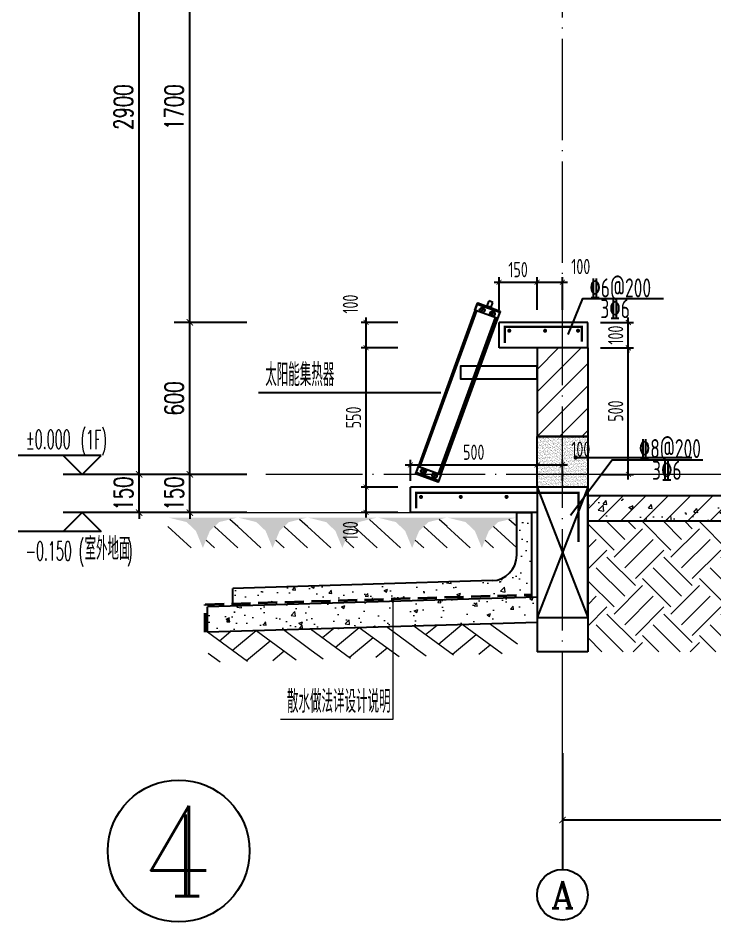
# Model space of a CAD drawing. Extents: x -668857 to 185752, y -270966 to 286822.
# Drawn here: x 45048 to 47798, y 121518 to 125086 of the extents above; entities that cross this region are included whole.
import ezdxf
from ezdxf.enums import TextEntityAlignment as Align

# ---------------------------------------------------------------- set-up
doc = ezdxf.new("R2010")
doc.units = 0
doc.header["$LTSCALE"] = 1000
doc.linetypes.add('DASH', pattern=[0.35, 0.25, -0.1])
doc.linetypes.add('DOTE', pattern=[2.42, 2, -0.2, 0.02, -0.2])
doc.layers.get('0').update_dxf_attribs({"linetype": 'CONTINUOUS'})
doc.layers.get('DEFPOINTS').update_dxf_attribs({"linetype": 'CONTINUOUS'})
for name, color, linetype in [('A-AXIS_TEXT', 7, 'CONTINUOUS'), ('AXIS', 3, 'CONTINUOUS'), ('COLUMN', 4, 'CONTINUOUS'), ('DIM', 2, 'CONTINUOUS'), ('DIM_ELEV', 3, 'CONTINUOUS'), ('DIM_IDEN', 67, 'CONTINUOUS'), ('PUB_DIM', 3, 'CONTINUOUS'), ('PUB_TEXT', 2, 'CONTINUOUS'), ('REIN', 6, 'CONTINUOUS'), ('S-大样-砼线', 7, 'CONTINUOUS'), ('S-引出线', 40, 'CONTINUOUS'), ('TEXT', 2, 'CONTINUOUS'), ('WALL', 5, 'CONTINUOUS'), ('实线层', 7, 'CONTINUOUS'), ('立面-看线', 251, 'CONTINUOUS')]:
    doc.layers.add(name, color=color, linetype=linetype)
for name, color, linetype, lineweight in [('AXIS_TEXT', 7, 'CONTINUOUS', 20), ('DOTE', 19, 'DOTE', 9), ('PUB_HATCH', 8, 'CONTINUOUS', 9), ('填充', 251, 'CONTINUOUS', 5), ('平面-排水沟', 86, 'CONTINUOUS', 15), ('立面-中轮廓线', 30, 'CONTINUOUS', 35), ('粉刷', 251, 'CONTINUOUS', 9)]:
    doc.layers.add(name, color=color, linetype=linetype, lineweight=lineweight)
doc.styles.add('_TCH_AXIS', font='COMPLEX', dxfattribs={"bigfont": 'GBCBIG'})
doc.styles.add('_TCH_DIM', font='SIMPLEX.shx', dxfattribs={"width": 0.7, "bigfont": 'GBCBIG.shx'})
doc.styles.add('_TCH_DIM_T3', font='SIMPLEX', dxfattribs={"width": 0.705882, "bigfont": 'GBCBIG'})
doc.styles.add('COMPLEX', font='COMPLEX')
doc.styles.add('DIM_FONT_T3', font='SIMPLEX', dxfattribs={"width": 0.705882, "bigfont": 'GBCBIG'})
doc.styles.add('TSSD_DIMENSION', font='Tssdeng.shx', dxfattribs={"width": 0.7, "bigfont": 'tssdchn.shx'})
doc.styles.add('TSSD_REIN', font='tssdeng.shx', dxfattribs={"width": 0.7, "height": 300, "bigfont": 'tssdchn.shx'})
doc.styles.add('w', font='tssdeng.shx', dxfattribs={"width": 0.8, "bigfont": 'tssdchn.shx'})
doc.dimstyles.new('_TCH_ARCH&&25', dxfattribs={"dimtxt": 74.375, "dimasz": 25, "dimexe": 62.5, "dimexo": 75, "dimgap": 25, "dimtad": 1, "dimdec": 0, "dimzin": 0, "dimdsep": 46, "dimtxsty": '_TCH_DIM_T3', "dimblk": 'ARCHTICK', "dimcen": 0.09, "dimclrt": 7, "dimazin": 0, "dimtfac": 1, "dimtdec": 0, "dimtix": 1, "dimtmove": 2, "dimatfit": 3, "dimldrblk": 'ARCHTICK', "dimfxl": 1, "dimtolj": 1, "dimtzin": 0, "dimarcsym": 0})
doc.dimstyles.new('TSSD_20_20', dxfattribs={"dimtxt": 60, "dimasz": 20, "dimexe": 20, "dimexo": 50, "dimgap": 20, "dimtad": 1, "dimdec": 0, "dimzin": 0, "dimdsep": 46, "dimtxsty": 'TSSD_DIMENSION', "dimblk": 'ARCHTICK', "dimblk1": 'ARCHTICK', "dimblk2": 'ARCHTICK', "dimcen": 0, "dimdle": 20, "dimclrt": 7, "dimadec": 0, "dimazin": 0, "dimtfac": 1, "dimtdec": 0, "dimtix": 1, "dimtmove": 2, "dimatfit": 3, "dimfxl": 1, "dimtolj": 1, "dimtzin": 0, "dimarcsym": 0})
pattern_1 = [(50, (28072.99, 249033.25), (143.452037, -12.550427), [15, -165]), (355, (28072.99, 249033.25), (-27.750267, 150.438427), [12, -132]), (100.4514, (28084.94, 249032.2), (115.701876, 137.88791), [12.74804, -140.22842]), (46.1842, (28072.99, 249073.25), (213.44821, -33.1038), [22.5, -247.5]), (96.6356, (28090.77, 249070.5), (186.93254, 194.82357), [19.12206, -210.3426]), (351.1842, (28072.99, 249073.25), (186.93239, 194.82372), [18, -198]), (21, (28092.99, 249063.25), (119.38141, -80.52378), [15, -165]), (326, (28092.99, 249063.25), (48.663066, 145.03001), [12, -132]), (71.4514, (28102.93, 249056.54), (168.044526, 64.5061), [12.74804, -140.22842]), (37.5, (28072.986, 249033.25), (2.431971, 66.578771), [0, -130.4, 0, -134, 0, -132.5]), (7.5, (28072.986, 249033.25), (52.613907, 78.882342), [0, -76.4, 0, -127.4, 0, -50.5]), (327.5, (28028.386, 249033.25), (106.764487, -4.510974), [0, -50, 0, -156, 0, -207]), (317.5, (28008.39, 249033.25), (116.637234, 20.020996), [0, -65, 0, -103.6, 0, -147])]

# ---------------------------------------------------------------- blocks, each defined once
blk = doc.blocks.new('A$C01192DFB')
at = {"layer": '实线层', "color": 5}
for p, q in [((-196.4, 238.3), (-189.3, 257.6)), ((-174.3, 252.1), (-189.3, 257.6)), ((-181.3, 232.8), (-174.3, 252.1)), ((-468.5, -396.9), (-243.8, 220.5)), ((-243.5, 220.4), (-468.2, -397)), ((-467.7, -397.2), (-243, 220.2)), ((-240, 219.1), (-464.7, -398.3)), ((-239.5, 218.9), (-464.2, -398.5)), ((-245.2, 221), (-235.1, 248.7)), ((-155, 188.2), (-245.2, 221)), ((-244.8, 220.8), (-234.5, 249)), ((-146.5, 211.5), (-236.8, 244.3)), ((-146.9, 212), (-236.2, 244.4)), ((-235.1, 248.7), (-234.7, 248.5)), ((-145.3, 216.4), (-234.6, 248.9)), ((-145.2, 216.5), (-234.5, 249)), ((-219.7, 220.8), (-218.7, 223.5)), ((-217.8, 218.6), (-219.7, 220.8)), ((-219.4, 214.4), (-214.3, 228.2)), ((-218.7, 223.5), (-215.9, 224)), ((-215, 219.1), (-217.8, 218.6)), ((-215.9, 224), (-214, 221.8)), ((-214, 221.8), (-215, 219.1)), ((-196.4, 238.3), (-203, 237.5)), ((-176.7, 228), (-203, 237.5)), ((-196.4, 238.3), (-181.3, 232.8)), ((-181.3, 232.8), (-176.7, 228)), ((-155.5, 188.3), (-145.2, 216.5)), ((-155, 188.2), (-144.9, 215.9)), ((-144.9, 215.9), (-145.4, 216)), ((-166, 192.2), (-390.7, -425.2)), ((-165.7, 192), (-390.4, -425.3)), ((-381.9, -428.4), (-157.2, 189)), ((-156.8, 188.8), (-381.5, -428.6)), ((-381.1, -428.7), (-156.4, 188.7)), ((-179.3, 206.1), (-178.4, 208.8)), ((-177.5, 203.9), (-179.3, 206.1)), ((-179, 199.7), (-174, 213.5)), ((-178.4, 208.8), (-175.5, 209.3)), ((-174.6, 204.4), (-177.5, 203.9)), ((-175.5, 209.3), (-173.7, 207.1)), ((-173.7, 207.1), (-174.6, 204.4)), ((-469.9, -396.4), (-480, -424.1)), ((-480, -424.1), (-479.6, -424.3)), ((-469.5, -396.6), (-479.7, -424.8)), ((-390.4, -457.1), (-479.7, -424.6)), ((-390.5, -457.2), (-479.7, -424.8)), ((-388.2, -452.5), (-478.4, -419.7)), ((-388.8, -452.7), (-478.1, -420.2)), ((-379.7, -429.2), (-469.9, -396.4)), ((-379.7, -429.2), (-468, -397.1)), ((-450.2, -412.7), (-451.2, -415.4)), ((-451.2, -415.4), (-449.4, -417.6)), ((-445.9, -408), (-450.9, -421.8)), ((-447.4, -412.2), (-450.2, -412.7)), ((-449.4, -417.6), (-446.5, -417.1)), ((-445.5, -414.4), (-447.4, -412.2)), ((-446.5, -417.1), (-445.5, -414.4)), ((-402.2, -423.9), (-407.2, -437.7)), ((-403.7, -428.1), (-406.6, -428.6)), ((-401.9, -430.3), (-403.7, -428.1)), ((-406.6, -428.6), (-407.6, -431.3)), ((-407.6, -431.3), (-405.7, -433.5)), ((-405.7, -433.5), (-402.9, -433)), ((-402.9, -433), (-401.9, -430.3)), ((-380.2, -429.1), (-390.5, -457.2)), ((-389.8, -456.9), (-390.3, -456.8)), ((-379.7, -429.2), (-389.8, -456.9))]:
    blk.add_line(p, q, dxfattribs=at)
for points in [[(-236.8, 244.3), (-236.7, 244.4), (-236.5, 244.5), (-236.4, 244.5), (-236.2, 244.4)], [(-146.5, 211.5), (-146.5, 211.6), (-146.6, 211.7), (-146.7, 211.9), (-146.9, 212)], [(-478.4, -419.7), (-478.4, -419.8), (-478.4, -420), (-478.2, -420.1), (-478.1, -420.2)], [(-388.2, -452.5), (-388.3, -452.6), (-388.4, -452.7), (-388.6, -452.7), (-388.8, -452.7)]]:
    blk.add_lwpolyline(points, dxfattribs=at)
blk.add_lwpolyline([(0, 0), (-302.4, 0), (-302.4, -49.7), (0, -49.7)], close=True, dxfattribs=at)
for centre, radius in [((-216.8, 221.3), 10), ((-216.8, 221.3), 9.5), ((-176.5, 206.6), 10), ((-176.5, 206.6), 9.5), ((-448.4, -414.9), 10), ((-448.4, -414.9), 9.5), ((-404.7, -430.8), 10), ((-404.7, -430.8), 9.5)]:
    blk.add_circle(centre, radius, dxfattribs=at)
for centre, start, end in [((-234.7, 248.5), 70, 160), ((-145.4, 216), 340, 70), ((-479.6, -424.3), 160, 250), ((-390.3, -456.8), 250, 340)]:
    blk.add_arc(centre, 0.5, start, end, dxfattribs=at)
blk = doc.blocks.new('$LINEPAT$素土夯实')
at = {"color": 0}
for p, q in [((0, -210), (210, 0)), ((120, -300), (420, 0)), ((420, 0), (607.5, -187.5)), ((495, -300), (795, 0)), ((615, 0), (705, -90)), ((315, -105), (502.5, -292.5)), ((210, -210), (300, -300)), ((705, -300), (795, -210))]:
    blk.add_line(p, q, dxfattribs=at)
blk = doc.blocks.new('$LinePat$自然土壤')
at = {"color": 0}
for p, q in [((0, -90), (71, -19)), ((0, -300), (210.7, -89.3)), ((420, -300), (630, -90)), ((210, -300), (286.4, -223.6))]:
    blk.add_line(p, q, dxfattribs=at)
for points in [[(0, 0), (630, 0), (168, -45), (462, -45)], [(168, -45), (462, -45), (252, -132), (378, -132)], [(252, -132), (378, -132), (315, -300)]]:
    blk.add_solid(points, dxfattribs=at)
blk = doc.blocks.new('sanshui')
at = {"layer": '粉刷'}
h = blk.add_hatch(dxfattribs=at)
h.set_pattern_fill('混凝土', color=256, scale=20)
h.set_pattern_definition(pattern_1)
edge = h.paths.add_edge_path()
edge.add_line((346317.8, 427329.6), (346257.8, 427329.6))
edge.add_line((346257.8, 427329.6), (346257.8, 427160.3))
edge.add_arc((346157.8, 427160.3), 100, 271.7184, 360, ccw=False)
edge.add_line((346160.8, 427060.3), (345137.8, 427029.6))
edge.add_line((345137.8, 427029.6), (345137.8, 426969.6))
edge.add_line((345137.8, 426969.6), (346317.8, 427005))
edge.add_line((346317.8, 427005), (346317.8, 427329.6))
h = blk.add_hatch(dxfattribs=at)
h.set_pattern_fill('混凝土', color=256, scale=20)
h.set_pattern_definition(pattern_1)
h.paths.add_polyline_path([(346337.8, 426895.6), (346337.8, 426995.6), (345037.8, 426956.6), (345037.8, 426856.6)])
at = {"layer": 'COLUMN'}
for p, q in [((346257.8, 427329.6), (346317.8, 427329.6)), ((346257.8, 427160.3), (346257.8, 427329.6)), ((346317.8, 426995), (346317.8, 427329.6)), ((346160.8, 427060.3), (345137.8, 427029.6)), ((345137.8, 426959.6), (345137.8, 427029.6)), ((346338.1, 426995.6), (345037.8, 426956.6)), ((345037.8, 426856.6), (345037.8, 426956.6)), ((346338.1, 426895.6), (345037.8, 426856.6))]:
    blk.add_line(p, q, dxfattribs=at)
blk.add_arc((346157.8, 427160.3), 100, 271.7184, 0, dxfattribs=at)
at = {"layer": '立面-中轮廓线', "linetype": 'DASH', "ltscale": 0.3}
blk.add_lwpolyline([(345027.8, 426856.6), (345027.8, 426966.3), (346317.8, 427005)], dxfattribs=at)
at = {"layer": '粉刷'}
blk.add_line((344881.5, 427329.6), (346257.8, 427329.6), dxfattribs=at)
at = {"layer": '粉刷', "yscale": 0.4, "zscale": 0.4}
for name, p, xscale, rotation in [('$LinePat$自然土壤', (345156.8, 427309.6), -0.4369306507241237, 359.9999999999903), ('$LinePat$自然土壤', (345432, 427309.6), -0.4369306507241237, 359.9999999999903), ('$LinePat$自然土壤', (345707.3, 427309.6), -0.4369306507241237, 359.9999999999903), ('$LinePat$自然土壤', (345982.6, 427309.6), -0.4369306507241237, 359.9999999999903), ('$LinePat$自然土壤', (346257.8, 427309.6), -0.4369306507241237, 359.9999999999903), ('$LINEPAT$素土夯实', (345444.5, 426868.8), -0.5117605352322558, 1.718358001643932), ('$LINEPAT$素土夯实', (345851.2, 426881), -0.5117605352322558, 1.718358001643932), ('$LINEPAT$素土夯实', (346257.8, 426893.2), -0.5117605352322558, 1.718358001643932)]:
    blk.add_blockref(name, p, dxfattribs=dict(at, xscale=xscale, rotation=rotation))
blk = doc.blocks.new('_ArchTick')
at = {"color": 0, "linetype": 'ByBlock', "const_width": 0.15}
blk.add_lwpolyline([(-0.5, -0.5), (0.5, 0.5)], dxfattribs=at)
blk = doc.blocks.new('*D1518')
at = {"layer": 'AXIS', "color": 0, "lineweight": -2, "transparency": 16777216}
for p, q in [((47196.1, 122109.6), (47196.1, 121858)), ((48996.1, 122109.6), (48996.1, 121858)), ((47196.1, 121920.5), (48996.1, 121920.5))]:
    blk.add_line(p, q, dxfattribs=at)
at = {"layer": 'DEFPOINTS', "color": 0, "transparency": 16777216}
for p in [(47196.1, 122184.6), (48996.1, 122184.6), (48996.1, 121920.5)]:
    blk.add_point(p, dxfattribs=at)
at = {"layer": 'AXIS', "color": 0, "lineweight": -2, "transparency": 16777216, "xscale": 25, "yscale": 25, "zscale": 25, "rotation": 180}
blk.add_blockref('_ArchTick', (47196.1, 121920.5), dxfattribs=at)
at = {"layer": 'AXIS', "color": 0, "lineweight": -2, "transparency": 16777216, "xscale": 25, "yscale": 25, "zscale": 25}
blk.add_blockref('_ArchTick', (48996.1, 121920.5), dxfattribs=at)
at = {"layer": 'AXIS', "color": 7, "transparency": 16777216, "insert": (48096.1, 121982.7), "char_height": 74.38, "attachment_point": 5, "style": '_TCH_DIM_T3'}
blk.add_mtext('\\A1;1800', dxfattribs=at)
blk = doc.blocks.new('*D1519')
at = {"layer": 'DEFPOINTS', "color": 0, "transparency": 16777216}
for p in [(45725.9, 123284.6), (46025.9, 123284.6), (46025.9, 123134.1)]:
    blk.add_point(p, dxfattribs=at)
at = {"layer": 'PUB_DIM', "color": 0, "lineweight": -2, "transparency": 16777216}
for p, q in [((45950.9, 123284.6), (45663.4, 123284.6)), ((45725.9, 123284.6), (45725.9, 123309.6)), ((45725.9, 123134.1), (45725.9, 123284.6)), ((45950.9, 123134.1), (45663.4, 123134.1)), ((45725.9, 123134.1), (45725.9, 123109.1))]:
    blk.add_line(p, q, dxfattribs=at)
at = {"layer": 'PUB_DIM', "color": 0, "lineweight": -2, "transparency": 16777216, "xscale": 25, "yscale": 25, "zscale": 25}
for p, rotation in [((45725.9, 123284.6), 270), ((45725.9, 123134.1), 90)]:
    blk.add_blockref('_ArchTick', p, dxfattribs=dict(at, rotation=rotation))
at = {"layer": 'PUB_DIM', "color": 7, "transparency": 16777216, "insert": (45663.7, 123209.3), "char_height": 74.38, "attachment_point": 5, "rotation": 90, "style": '_TCH_DIM_T3'}
blk.add_mtext('\\A1;150', dxfattribs=at)
blk = doc.blocks.new('*D1520')
at = {"layer": 'DEFPOINTS', "color": 0, "transparency": 16777216}
for p in [(45725.9, 123884.6), (46025.9, 123884.6), (46025.9, 123284.6)]:
    blk.add_point(p, dxfattribs=at)
at = {"layer": 'PUB_DIM', "color": 0, "lineweight": -2, "transparency": 16777216}
for p, q in [((45950.9, 123884.6), (45663.4, 123884.6)), ((45725.9, 123284.6), (45725.9, 123884.6)), ((45950.9, 123284.6), (45663.4, 123284.6))]:
    blk.add_line(p, q, dxfattribs=at)
at = {"layer": 'PUB_DIM', "color": 0, "lineweight": -2, "transparency": 16777216, "xscale": 25, "yscale": 25, "zscale": 25}
for p, rotation in [((45725.9, 123884.6), 90), ((45725.9, 123284.6), 270)]:
    blk.add_blockref('_ArchTick', p, dxfattribs=dict(at, rotation=rotation))
at = {"layer": 'PUB_DIM', "color": 7, "transparency": 16777216, "insert": (45663.7, 123584.6), "char_height": 74.38, "attachment_point": 5, "rotation": 90, "style": '_TCH_DIM_T3'}
blk.add_mtext('\\A1;600', dxfattribs=at)
blk = doc.blocks.new('*D1521')
at = {"layer": 'DEFPOINTS', "color": 0, "transparency": 16777216}
for p in [(45725.9, 125584.6), (46025.9, 125584.6), (46025.9, 123884.6)]:
    blk.add_point(p, dxfattribs=at)
at = {"layer": 'PUB_DIM', "color": 0, "lineweight": -2, "transparency": 16777216}
for p, q in [((45950.9, 125584.6), (45663.4, 125584.6)), ((45725.9, 123884.6), (45725.9, 125584.6)), ((45950.9, 123884.6), (45663.4, 123884.6))]:
    blk.add_line(p, q, dxfattribs=at)
at = {"layer": 'PUB_DIM', "color": 0, "lineweight": -2, "transparency": 16777216, "xscale": 25, "yscale": 25, "zscale": 25}
for p, rotation in [((45725.9, 125584.6), 90), ((45725.9, 123884.6), 270)]:
    blk.add_blockref('_ArchTick', p, dxfattribs=dict(at, rotation=rotation))
at = {"layer": 'PUB_DIM', "color": 7, "transparency": 16777216, "insert": (45663.7, 124734.6), "char_height": 74.38, "attachment_point": 5, "rotation": 90, "style": '_TCH_DIM_T3'}
blk.add_mtext('\\A1;1700', dxfattribs=at)
blk = doc.blocks.new('*D1522')
at = {"layer": 'DEFPOINTS', "color": 0, "transparency": 16777216}
for p in [(45525.9, 123284.6), (46025.9, 123284.6), (46025.9, 123134.1)]:
    blk.add_point(p, dxfattribs=at)
at = {"layer": 'PUB_DIM', "color": 0, "lineweight": -2, "transparency": 16777216}
for p, q in [((45950.9, 123284.6), (45463.4, 123284.6)), ((45525.9, 123284.6), (45525.9, 123309.6)), ((45525.9, 123134.1), (45525.9, 123284.6)), ((45950.9, 123134.1), (45463.4, 123134.1)), ((45525.9, 123134.1), (45525.9, 123109.1))]:
    blk.add_line(p, q, dxfattribs=at)
at = {"layer": 'PUB_DIM', "color": 0, "lineweight": -2, "transparency": 16777216, "xscale": 25, "yscale": 25, "zscale": 25}
for p, rotation in [((45525.9, 123284.6), 270), ((45525.9, 123134.1), 90)]:
    blk.add_blockref('_ArchTick', p, dxfattribs=dict(at, rotation=rotation))
at = {"layer": 'PUB_DIM', "color": 7, "transparency": 16777216, "insert": (45463.7, 123209.3), "char_height": 74.38, "attachment_point": 5, "rotation": 90, "style": '_TCH_DIM_T3'}
blk.add_mtext('\\A1;150', dxfattribs=at)
blk = doc.blocks.new('*D1523')
at = {"layer": 'DEFPOINTS', "color": 0, "transparency": 16777216}
for p in [(45525.9, 126184.6), (46025.9, 126184.6), (46025.9, 123284.6)]:
    blk.add_point(p, dxfattribs=at)
at = {"layer": 'PUB_DIM', "color": 0, "lineweight": -2, "transparency": 16777216}
for p, q in [((45950.9, 126184.6), (45463.4, 126184.6)), ((45525.9, 123284.6), (45525.9, 126184.6)), ((45950.9, 123284.6), (45463.4, 123284.6))]:
    blk.add_line(p, q, dxfattribs=at)
at = {"layer": 'PUB_DIM', "color": 0, "lineweight": -2, "transparency": 16777216, "xscale": 25, "yscale": 25, "zscale": 25}
for p, rotation in [((45525.9, 126184.6), 90), ((45525.9, 123284.6), 270)]:
    blk.add_blockref('_ArchTick', p, dxfattribs=dict(at, rotation=rotation))
at = {"layer": 'PUB_DIM', "color": 7, "transparency": 16777216, "insert": (45463.7, 124734.6), "char_height": 74.38, "attachment_point": 5, "rotation": 90, "style": '_TCH_DIM_T3'}
blk.add_mtext('\\A1;2900', dxfattribs=at)
blk = doc.blocks.new('_AXISO')
blk.add_circle((0, 0), 0.5)
at = {"layer": 'A-AXIS_TEXT', "style": 'COMPLEX', "width": 1.041667}
blk.add_attdef('A', text='', height=0.56, dxfattribs=at).set_placement((-0.25, -0.28), (0.25, -0.28), align=Align.FIT)
blk = doc.blocks.new('20210809.02270547')
at = {"layer": 'REIN', "const_width": 9}
for points in [[(87504.6, 67366.4), (87504.6, 67430.2), (87808.5, 67430.2), (87808.5, 67372.2)], [(87154.5, 66714.5), (87154.5, 66775.2), (87795.6, 66775.2), (87795.6, 66580.9)]]:
    blk.add_lwpolyline(points, dxfattribs=at)
at = {"layer": 'REIN', "const_width": 8}
for points in [[(87518.1, 67415.1, 1), (87526.1, 67415.1, 1)], [(87659.6, 67415.1, 1), (87667.6, 67415.1, 1)], [(87789.6, 67415.1, 1), (87797.6, 67415.1, 1)], [(87169.8, 66759.1, 1), (87177.8, 66759.1, 1)], [(87326.8, 66759.1, 1), (87334.8, 66759.1, 1)], [(87507.3, 66759.1, 1), (87515.3, 66759.1, 1)]]:
    blk.add_lwpolyline(points, format="xyb", close=True, dxfattribs=at)
at = {"layer": 'S-引出线'}
for points in [[(87754.1, 67400.8), (87812.1, 67542.4), (88130.6, 67542.4)], [(87764.3, 66687.5), (87928, 66905.4), (88285.7, 66905.4)]]:
    blk.add_lwpolyline(points, dxfattribs=at)
at = {"layer": 'TEXT', "width": 0.7}
for s, style, p in [('%%1326@200', 'w', (87838.3, 67546.8)), ('3%%1326', 'w', (87881.7, 67464.8)), ('%%1328@200', 'TSSD_REIN', (88033.4, 66912.4)), ('3%%1326', 'TSSD_REIN', (88085.7, 66826.7))]:
    blk.add_text(s, height=75, rotation=0, dxfattribs=dict(at, style=style)).set_placement(p)
blk = doc.blocks.new('20210809.03062775')
at = {"layer": 'S-大样-砼线'}
for p, q in [((87154.5, 67095.9), (87354.5, 66580.9)), ((87354.5, 67095.9), (87154.5, 66580.9))]:
    blk.add_line(p, q, dxfattribs=at)
blk.add_lwpolyline([(87354.5, 67095.9), (87154.5, 67095.9), (87154.5, 66580.9), (87354.5, 66580.9)], close=True, dxfattribs=at)
blk = doc.blocks.new('20210902.15310664')
at = {"layer": 'DOTE', "color": 1, "linetype": 'DOTE', "ltscale": 0.2}
for p, q in [((85057.8, -133245.9), (85057.8, -113645.9)), ((87656.3, -132145.9), (83887.6, -132145.9))]:
    blk.add_line(p, q, dxfattribs=at)
blk = doc.blocks.new('*D2554')
at = {"layer": 'DEFPOINTS', "color": 0, "transparency": 16777216}
for p in [(47296.1, 123884.6), (47456.1, 123884.6), (47296.1, 123784.6)]:
    blk.add_point(p, dxfattribs=at)
at = {"layer": 'DIM', "color": 0, "lineweight": -2, "transparency": 16777216}
for p, q in [((47456.1, 123884.6), (47456.1, 123904.6)), ((47346.1, 123884.6), (47476.1, 123884.6)), ((47456.1, 123784.6), (47456.1, 123884.6)), ((47346.1, 123784.6), (47476.1, 123784.6)), ((47456.1, 123784.6), (47456.1, 123764.6))]:
    blk.add_line(p, q, dxfattribs=at)
at = {"layer": 'DIM', "color": 0, "lineweight": -2, "transparency": 16777216, "xscale": 20, "yscale": 20, "zscale": 20}
for p, rotation in [((47456.1, 123884.6), 270), ((47456.1, 123784.6), 90)]:
    blk.add_blockref('_ArchTick', p, dxfattribs=dict(at, rotation=rotation))
at = {"layer": 'DIM', "color": 7, "transparency": 16777216, "insert": (47406.1, 123834.6), "char_height": 60, "attachment_point": 5, "rotation": 90, "style": 'TSSD_DIMENSION'}
blk.add_mtext('\\A1;100', dxfattribs=at)
blk = doc.blocks.new('*D2555')
at = {"layer": 'DEFPOINTS', "color": 0, "transparency": 16777216}
for p in [(47096.2, 123322.2), (46596.1, 123209.6), (47096.2, 123209.6)]:
    blk.add_point(p, dxfattribs=at)
at = {"layer": 'DIM', "color": 0, "lineweight": -2, "transparency": 16777216}
for p, q in [((46576.1, 123322.2), (47116.2, 123322.2)), ((46596.1, 123259.6), (46596.1, 123342.2)), ((47096.2, 123259.6), (47096.2, 123342.2))]:
    blk.add_line(p, q, dxfattribs=at)
at = {"layer": 'DIM', "color": 0, "lineweight": -2, "transparency": 16777216, "xscale": 20, "yscale": 20, "zscale": 20, "rotation": 180}
blk.add_blockref('_ArchTick', (46596.1, 123322.2), dxfattribs=at)
at = {"layer": 'DIM', "color": 0, "lineweight": -2, "transparency": 16777216, "xscale": 20, "yscale": 20, "zscale": 20}
blk.add_blockref('_ArchTick', (47096.2, 123322.2), dxfattribs=at)
at = {"layer": 'DIM', "color": 7, "transparency": 16777216, "insert": (46846.1, 123372.2), "char_height": 60, "attachment_point": 5, "style": 'TSSD_DIMENSION'}
blk.add_mtext('\\A1;500', dxfattribs=at)
blk = doc.blocks.new('*D2556')
at = {"layer": 'DEFPOINTS', "color": 0, "transparency": 16777216}
for p in [(47196.2, 123322.2), (47096.2, 123209.6), (47196.2, 123209.6)]:
    blk.add_point(p, dxfattribs=at)
at = {"layer": 'DIM', "color": 0, "lineweight": -2, "transparency": 16777216}
for p, q in [((47076.2, 123322.2), (47216.2, 123322.2)), ((47096.2, 123259.6), (47096.2, 123342.2)), ((47196.2, 123259.6), (47196.2, 123342.2))]:
    blk.add_line(p, q, dxfattribs=at)
at = {"layer": 'DIM', "color": 0, "lineweight": -2, "transparency": 16777216, "xscale": 20, "yscale": 20, "zscale": 20, "rotation": 180}
blk.add_blockref('_ArchTick', (47096.2, 123322.2), dxfattribs=at)
at = {"layer": 'DIM', "color": 0, "lineweight": -2, "transparency": 16777216, "xscale": 20, "yscale": 20, "zscale": 20}
blk.add_blockref('_ArchTick', (47196.2, 123322.2), dxfattribs=at)
at = {"layer": 'DIM', "color": 7, "transparency": 16777216, "insert": (47268.6, 123384.4), "char_height": 60, "attachment_point": 5, "style": 'TSSD_DIMENSION'}
blk.add_mtext('\\A1;100', dxfattribs=at)
blk = doc.blocks.new('*D2557')
at = {"layer": 'DEFPOINTS', "color": 0, "transparency": 16777216}
for p in [(47096.1, 124043.1), (46946.1, 123884.6), (47096.1, 123884.6)]:
    blk.add_point(p, dxfattribs=at)
at = {"layer": 'DIM', "color": 0, "lineweight": -2, "transparency": 16777216}
for p, q in [((46926.1, 124043.1), (47116.1, 124043.1)), ((46946.1, 123934.6), (46946.1, 124063.1)), ((47096.1, 123934.6), (47096.1, 124063.1))]:
    blk.add_line(p, q, dxfattribs=at)
at = {"layer": 'DIM', "color": 0, "lineweight": -2, "transparency": 16777216, "xscale": 20, "yscale": 20, "zscale": 20, "rotation": 180}
blk.add_blockref('_ArchTick', (46946.1, 124043.1), dxfattribs=at)
at = {"layer": 'DIM', "color": 0, "lineweight": -2, "transparency": 16777216, "xscale": 20, "yscale": 20, "zscale": 20}
blk.add_blockref('_ArchTick', (47096.1, 124043.1), dxfattribs=at)
at = {"layer": 'DIM', "color": 7, "transparency": 16777216, "insert": (47021.1, 124093.1), "char_height": 60, "attachment_point": 5, "style": 'TSSD_DIMENSION'}
blk.add_mtext('\\A1;150', dxfattribs=at)
blk = doc.blocks.new('*D2558')
at = {"layer": 'DEFPOINTS', "color": 0, "transparency": 16777216}
for p in [(47196.1, 124043.1), (47096.1, 123884.6), (47196.1, 123884.6)]:
    blk.add_point(p, dxfattribs=at)
at = {"layer": 'DIM', "color": 0, "lineweight": -2, "transparency": 16777216}
for p, q in [((47076.1, 124043.1), (47216.1, 124043.1)), ((47096.1, 123934.6), (47096.1, 124063.1)), ((47196.1, 123934.6), (47196.1, 124063.1))]:
    blk.add_line(p, q, dxfattribs=at)
at = {"layer": 'DIM', "color": 0, "lineweight": -2, "transparency": 16777216, "xscale": 20, "yscale": 20, "zscale": 20, "rotation": 180}
blk.add_blockref('_ArchTick', (47096.1, 124043.1), dxfattribs=at)
at = {"layer": 'DIM', "color": 0, "lineweight": -2, "transparency": 16777216, "xscale": 20, "yscale": 20, "zscale": 20}
blk.add_blockref('_ArchTick', (47196.1, 124043.1), dxfattribs=at)
at = {"layer": 'DIM', "color": 7, "transparency": 16777216, "insert": (47268.5, 124105.3), "char_height": 60, "attachment_point": 5, "style": 'TSSD_DIMENSION'}
blk.add_mtext('\\A1;100', dxfattribs=at)
blk = doc.blocks.new('*D2559')
at = {"layer": 'DEFPOINTS', "color": 0, "transparency": 16777216}
for p in [(46421.5, 123884.6), (46596.1, 123884.6), (46596.1, 123784.6)]:
    blk.add_point(p, dxfattribs=at)
at = {"layer": 'DIM', "color": 0, "lineweight": -2, "transparency": 16777216}
for p, q in [((46421.5, 123764.6), (46421.5, 123904.6)), ((46546.1, 123884.6), (46401.5, 123884.6)), ((46546.1, 123784.6), (46401.5, 123784.6))]:
    blk.add_line(p, q, dxfattribs=at)
at = {"layer": 'DIM', "color": 0, "lineweight": -2, "transparency": 16777216, "xscale": 20, "yscale": 20, "zscale": 20}
for p, rotation in [((46421.5, 123884.6), 90), ((46421.5, 123784.6), 270)]:
    blk.add_blockref('_ArchTick', p, dxfattribs=dict(at, rotation=rotation))
at = {"layer": 'DIM', "color": 7, "transparency": 16777216, "insert": (46359.3, 123957), "char_height": 60, "attachment_point": 5, "rotation": 90, "style": 'TSSD_DIMENSION'}
blk.add_mtext('\\A1;100', dxfattribs=at)
blk = doc.blocks.new('*D2560')
at = {"layer": 'DEFPOINTS', "color": 0, "transparency": 16777216}
for p in [(46421.5, 123784.6), (46596.1, 123784.6), (46596.1, 123234.6)]:
    blk.add_point(p, dxfattribs=at)
at = {"layer": 'DIM', "color": 0, "lineweight": -2, "transparency": 16777216}
for p, q in [((46546.1, 123784.6), (46401.5, 123784.6)), ((46421.5, 123214.6), (46421.5, 123804.6)), ((46546.1, 123234.6), (46401.5, 123234.6))]:
    blk.add_line(p, q, dxfattribs=at)
at = {"layer": 'DIM', "color": 0, "lineweight": -2, "transparency": 16777216, "xscale": 20, "yscale": 20, "zscale": 20}
for p, rotation in [((46421.5, 123784.6), 90), ((46421.5, 123234.6), 270)]:
    blk.add_blockref('_ArchTick', p, dxfattribs=dict(at, rotation=rotation))
at = {"layer": 'DIM', "color": 7, "transparency": 16777216, "insert": (46371.5, 123509.6), "char_height": 60, "attachment_point": 5, "rotation": 90, "style": 'TSSD_DIMENSION'}
blk.add_mtext('\\A1;550', dxfattribs=at)
blk = doc.blocks.new('*D2561')
at = {"layer": 'DEFPOINTS', "color": 0, "transparency": 16777216}
for p in [(46421.5, 123234.6), (46596.1, 123234.6), (46596.1, 123134.6)]:
    blk.add_point(p, dxfattribs=at)
at = {"layer": 'DIM', "color": 0, "lineweight": -2, "transparency": 16777216}
for p, q in [((46421.5, 123114.6), (46421.5, 123254.6)), ((46546.1, 123234.6), (46401.5, 123234.6)), ((46546.1, 123134.6), (46401.5, 123134.6))]:
    blk.add_line(p, q, dxfattribs=at)
at = {"layer": 'DIM', "color": 0, "lineweight": -2, "transparency": 16777216, "xscale": 20, "yscale": 20, "zscale": 20}
for p, rotation in [((46421.5, 123234.6), 90), ((46421.5, 123134.6), 270)]:
    blk.add_blockref('_ArchTick', p, dxfattribs=dict(at, rotation=rotation))
at = {"layer": 'DIM', "color": 7, "transparency": 16777216, "insert": (46359.3, 123062.1), "char_height": 60, "attachment_point": 5, "rotation": 90, "style": 'TSSD_DIMENSION'}
blk.add_mtext('\\A1;100', dxfattribs=at)
blk = doc.blocks.new('*D2563')
at = {"layer": 'DEFPOINTS', "color": 0, "transparency": 16777216}
for p in [(47296.1, 123784.6), (47456.1, 123784.6), (47296.1, 123284.6)]:
    blk.add_point(p, dxfattribs=at)
at = {"layer": 'DIM', "color": 0, "lineweight": -2, "transparency": 16777216}
for p, q in [((47346.1, 123784.6), (47476.1, 123784.6)), ((47456.1, 123264.6), (47456.1, 123804.6)), ((47346.1, 123284.6), (47476.1, 123284.6))]:
    blk.add_line(p, q, dxfattribs=at)
at = {"layer": 'DIM', "color": 0, "lineweight": -2, "transparency": 16777216, "xscale": 20, "yscale": 20, "zscale": 20}
for p, rotation in [((47456.1, 123784.6), 90), ((47456.1, 123284.6), 270)]:
    blk.add_blockref('_ArchTick', p, dxfattribs=dict(at, rotation=rotation))
at = {"layer": 'DIM', "color": 7, "transparency": 16777216, "insert": (47406.1, 123534.6), "char_height": 60, "attachment_point": 5, "rotation": 90, "style": 'TSSD_DIMENSION'}
blk.add_mtext('\\A1;500', dxfattribs=at)

msp = doc.modelspace()

# ---------------------------------------------------------------- hatches: boundary and pattern name
at = {"layer": 'PUB_HATCH'}
h = msp.add_hatch(dxfattribs=at)
h.set_pattern_fill('普通砖', color=256, scale=25, style=0)
h.set_pattern_definition([(45, (-525879.05, 291772.47), (-44.1941915, 44.1941915), [])])
h.paths.add_polyline_path([(47296.13, 123784.56), (47096.13, 123784.56), (47096.13, 123434.56), (47296.13, 123434.56)])
h = msp.add_hatch(dxfattribs=at)
h.set_pattern_fill('钢筋混凝土', color=256, scale=25, style=0)
h.set_pattern_definition([(45, (-525879.05, 291727.59), (-44.194174, 44.194174), []), (50, (-525879.05, 291727.59), (179.315046, -15.688034), [18.75, -206.25]), (355, (-525879.05, 291727.6), (-34.687833, 188.048033), [15, -165]), (100.4514, (-525864.1, 291726.28), (144.627345, 172.359886), [15.93505, -175.28553]), (46.1842, (-525879.05, 291777.6), (266.81026, -41.37975), [28.125, -309.375]), (96.6356, (-525856.82, 291774.14), (233.66568, 243.52947), [23.90257, -262.92825]), (351.1842, (-525879.05, 291777.6), (233.66549, 243.52965), [22.5, -247.5]), (21, (-525854.05, 291765.09), (149.226763, -100.654723), [18.75, -206.25]), (326, (-525854.05, 291765.1), (60.828833, 181.28751), [15, -165]), (71.4514, (-525841.61, 291756.7), (210.055657, 80.632624), [15.93505, -175.28553]), (37.5, (-525879.05, 291727.59), (3.039964, 83.2234635), [0, -163, 0, -167.5, 0, -165.625]), (7.5, (-525879.05, 291727.59), (65.767384, 98.602928), [0, -95.5, 0, -159.25, 0, -63.125]), (327.5, (-525934.8, 291727.59), (133.455609, -5.638718), [0, -62.5, 0, -195, 0, -258.75]), (317.5, (-525959.8, 291727.59), (145.796542, 25.026246), [0, -81.25, 0, -129.5, 0, -183.75])])
h.paths.add_polyline_path([(48962.8, 123166.23), (48896.13, 123199.56), (47296.13, 123199.56), (47296.13, 123099.56), (48896.13, 123099.56)])
at = {"layer": '填充'}
h = msp.add_hatch(dxfattribs=at)
h.set_pattern_fill('EARTH', color=250, scale=50, angle=45, style=0)
h.set_pattern_definition([(45, (-818212.95, 249270.64), (0, 224.506403), [158.75, -158.75]), (45, (-818255.04, 249312.74), (0, 224.506403), [158.75, -158.75]), (45, (-818297.14, 249354.83), (0, 224.506403), [158.75, -158.75]), (135, (-818297.14, 249382.9), (-224.506403, 0), [158.75, -158.75]), (135, (-818255.04, 249424.99), (-224.506403, 0), [158.75, -158.75]), (135, (-818212.95, 249467.09), (-224.506403, 0), [158.75, -158.75])])
h.paths.add_polyline_path([(47296.13, 122584.57), (48896.12, 122584.54), (48896.12, 123099.55), (47296.13, 123099.57)])
at = {"layer": '立面-看线'}
h = msp.add_hatch(dxfattribs=at)
h.set_pattern_fill('碎沙', color=256, scale=4)
h.set_pattern_definition([(37.5, (-753957.109, -262127.392), (-0.32000626, 9.78826475), [0, -7.7216, 0, -8.636, 0, -8.255]), (7.5, (-753957.109, -262127.392), (8.99046566, 14.33650201), [0, -4.1656, 0, -6.9596, 0, -2.667]), (327.5, (-753963.357, -262127.392), (15.819847405, 0.02874369), [0, -2.54, 0, -9.144, 0, -11.938]), (317.5, (-753963.357, -262127.392), (15.27112905, 4.45858647), [0, -1.27, 0, -5.9944, 0, -6.858])])
h.paths.add_polyline_path([(47096.13, 123234.56), (47296.13, 123234.56), (47296.13, 123434.56), (47096.13, 123434.56)])

# ---------------------------------------------------------------- linework, layer by layer
at = {"layer": 'AXIS'}
msp.add_line((47196.1, 122184.56), (47196.1, 121725.17), dxfattribs=at)
at = {"layer": 'AXIS', "color": 6}
msp.add_circle((45681.52, 121797.98), 280, dxfattribs=at)
at = {"layer": 'DIM_ELEV'}
for p, q in [((45375.94, 123359.56), (45047.94, 123359.56)), ((45300.94, 123284.56), (45225.94, 123359.56)), ((45300.94, 123284.56), (45375.94, 123359.56)), ((45725.94, 123284.56), (45225.94, 123284.56)), ((45300.94, 123134.09), (45225.94, 123059.09)), ((45725.94, 123134.09), (45225.94, 123134.09)), ((45300.94, 123134.09), (45375.94, 123059.09)), ((45375.94, 123059.09), (45047.94, 123059.09))]:
    msp.add_line(p, q, dxfattribs=at)
at = {"layer": 'DIM_IDEN'}
for p, q in [((46534.65, 123607.05), (45997.22, 123607.05)), ((46715.73, 123607.05), (46534.65, 123607.05)), ((47248.57, 123351.57), (47362.94, 123351.57)), ((47362.94, 123351.57), (47706.69, 123351.57))]:
    msp.add_line(p, q, dxfattribs=at)
at = {"layer": 'DIM_IDEN', "const_width": 8.33}
msp.add_lwpolyline([(47244.41, 123351.57, 1), (47252.74, 123351.57, 1)], format="xyb", close=True, dxfattribs=at)
at = {"layer": 'WALL'}
for p, q in [((47296.13, 123884.56), (46946.13, 123884.56)), ((46946.13, 123784.56), (46946.13, 123884.56)), ((47296.13, 123784.56), (47296.13, 123884.56)), ((47296.13, 123784.56), (46946.13, 123784.56)), ((47096.13, 123784.56), (47096.13, 123434.56)), ((47296.13, 123784.56), (47296.13, 123434.56)), ((47296.13, 123434.56), (47096.13, 123434.56)), ((47296.13, 123234.56), (46596.13, 123234.56)), ((46596.13, 123134.56), (46596.13, 123234.56)), ((47296.13, 123234.56), (47296.13, 122584.56)), ((48896.13, 123199.56), (47296.13, 123199.56)), ((47296.13, 123099.56), (47296.13, 123199.56)), ((47096.13, 123134.56), (46596.13, 123134.56)), ((47096.13, 123134.56), (47096.13, 122584.56)), ((48896.13, 123099.56), (47296.13, 123099.56)), ((47296.13, 122584.56), (47096.13, 122584.56))]:
    msp.add_line(p, q, dxfattribs=at)
msp.add_lwpolyline([(47096.13, 123434.56), (47296.13, 123434.56), (47296.13, 123234.56), (47096.13, 123234.56)], close=True, dxfattribs=at)
at = {"layer": '平面-排水沟'}
for p, q in [((46527.11, 122784.97), (46527.11, 122317.13)), ((46527.11, 122317.13), (46082.98, 122317.13))]:
    msp.add_line(p, q, dxfattribs=at)
at = {"layer": '平面-排水沟', "const_width": 6.67}
msp.add_lwpolyline([(46527.11, 122788.3, 1), (46527.11, 122781.63, 1)], format="xyb", close=True, dxfattribs=at)

# ---------------------------------------------------------------- block references
for name, p in [('A$C01192DFB', (47096.13, 123711.81)), ('sanshui', (-299241.99, -304195.07))]:
    msp.add_blockref(name, p)
at = {"layer": 'AXIS'}
ref = msp.add_blockref('_AXISO', (47196.1, 121625.17), dxfattribs=dict(at, xscale=200, yscale=200, zscale=200))
ref.add_attrib('A', 'A', dxfattribs={"layer": 'AXIS_TEXT', "height": 106.3, "style": '_TCH_AXIS'}).set_placement((47150.54, 121572.02), (47241.66, 121572.02), align=Align.FIT)
at = {"layer": 'DIM_IDEN'}
msp.add_blockref('20210809.03062775', (-40058.38, 56138.62), dxfattribs=at)
at = {"layer": 'DOTE'}
msp.add_blockref('20210902.15310664', (-37861.63, 255430.45), dxfattribs=at)
at = {"layer": 'REIN'}
msp.add_blockref('20210809.02270547', (-40535.84, 56436.75), dxfattribs=at)

# ---------------------------------------------------------------- texts
at = {"layer": 'AXIS_TEXT', "color": 6, "style": '_TCH_AXIS'}
msp.add_text('4', height=356.35, dxfattribs=at).set_placement((45545.77, 121619.81), (45817.27, 121619.81), align=Align.FIT)
at = {"layer": 'PUB_TEXT'}
for s, height, style, width, p in [('太阳能集热器', 89.362, 'DIM_FONT_T3', 0.705882, (46023.47, 123633.3)), ('(1F)', 74.375, '_TCH_DIM', 0.494118, (45294.31, 123384.59)), ('%%P0.000', 74.375, '_TCH_DIM', 0.494118, (45078.94, 123385.81)), ('(', 74.38, '_TCH_DIM', 0.494118, (45286.26, 122946.56)), ('室外地面', 89.362, '_TCH_DIM', 0.7, (45310.76, 122946.56)), (')', 74.38, '_TCH_DIM', 0.494118, (45477.57, 122946.56)), ('-0.150', 74.375, '_TCH_DIM', 0.494118, (45077.54, 122945.34)), ('散水做法详设计说明', 89.362, 'DIM_FONT_T3', 0.705882, (46109.23, 122343.38))]:
    msp.add_text(s, height=height, dxfattribs=dict(at, style=style, width=width)).set_placement(p)

# ---------------------------------------------------------------- dimensions: what is measured, and where the dimension line sits
at = {"layer": 'AXIS'}
dim = msp.add_aligned_dim(p1=(47196.13, 122184.56), p2=(48996.13, 122184.56), distance=-264.03, dimstyle='_TCH_ARCH&&25', dxfattribs=at)
dim.commit()
dim.dimension.update_dxf_attribs({"geometry": '*D1518', "text_midpoint": (48096.13, 121982.71)})
at = {"layer": 'DIM'}
for base, p1, p2, angle, picture, middle in [((47196.13, 124043.15), (47096.13, 123884.56), (47196.13, 123884.56), 360, '*D2558', (47268.55, 124105.33)), ((46421.52, 123884.56), (46596.13, 123784.56), (46596.13, 123884.56), 90, '*D2559', (46359.33, 123956.98)), ((47196.16, 123322.17), (47096.16, 123209.56), (47196.16, 123209.56), 0, '*D2556', (47268.58, 123384.35)), ((46421.52, 123234.56), (46596.13, 123134.56), (46596.13, 123234.56), 90, '*D2561', (46359.33, 123062.14))]:
    dim = msp.add_linear_dim(base=base, p1=p1, p2=p2, angle=angle, dimstyle='TSSD_20_20', dxfattribs=at)
    dim.commit()
    dim.dimension.update_dxf_attribs({"geometry": picture, "text_midpoint": middle, "dimtype": 161})
for p1, p2, distance, picture, middle in [((46946.13, 123884.56), (47096.13, 123884.56), 158.59, '*D2557', (47021.13, 124093.15)), ((47296.13, 123784.56), (47296.13, 123884.6), -160, '*D2554', (47406.13, 123834.58)), ((46596.13, 123234.56), (46596.13, 123784.56), 174.61, '*D2560', (46371.52, 123509.56)), ((47296.13, 123284.56), (47296.13, 123784.56), -160, '*D2563', (47406.13, 123534.56)), ((46596.13, 123209.56), (47096.16, 123209.56), 112.61, '*D2555', (46846.15, 123372.17))]:
    dim = msp.add_aligned_dim(p1=p1, p2=p2, distance=distance, dimstyle='TSSD_20_20', dxfattribs=at)
    dim.commit()
    dim.dimension.update_dxf_attribs({"geometry": picture, "text_midpoint": middle})
at = {"layer": 'PUB_DIM'}
for p1, p2, distance, picture, middle in [((46025.94, 123284.56), (46025.94, 126184.56), 500, '*D1523', (45463.75, 124734.56)), ((46025.94, 123884.56), (46025.94, 125584.56), 300, '*D1521', (45663.75, 124734.56)), ((46025.94, 123284.56), (46025.94, 123884.56), 300, '*D1520', (45663.75, 123584.56)), ((46025.94, 123134.09), (46025.94, 123284.56), 500, '*D1522', (45463.75, 123209.33)), ((46025.94, 123134.09), (46025.94, 123284.56), 300, '*D1519', (45663.75, 123209.33))]:
    dim = msp.add_aligned_dim(p1=p1, p2=p2, distance=distance, dimstyle='_TCH_ARCH&&25', dxfattribs=at)
    dim.commit()
    dim.dimension.update_dxf_attribs({"geometry": picture, "text_midpoint": middle})

doc.saveas('drawing.dxf')
